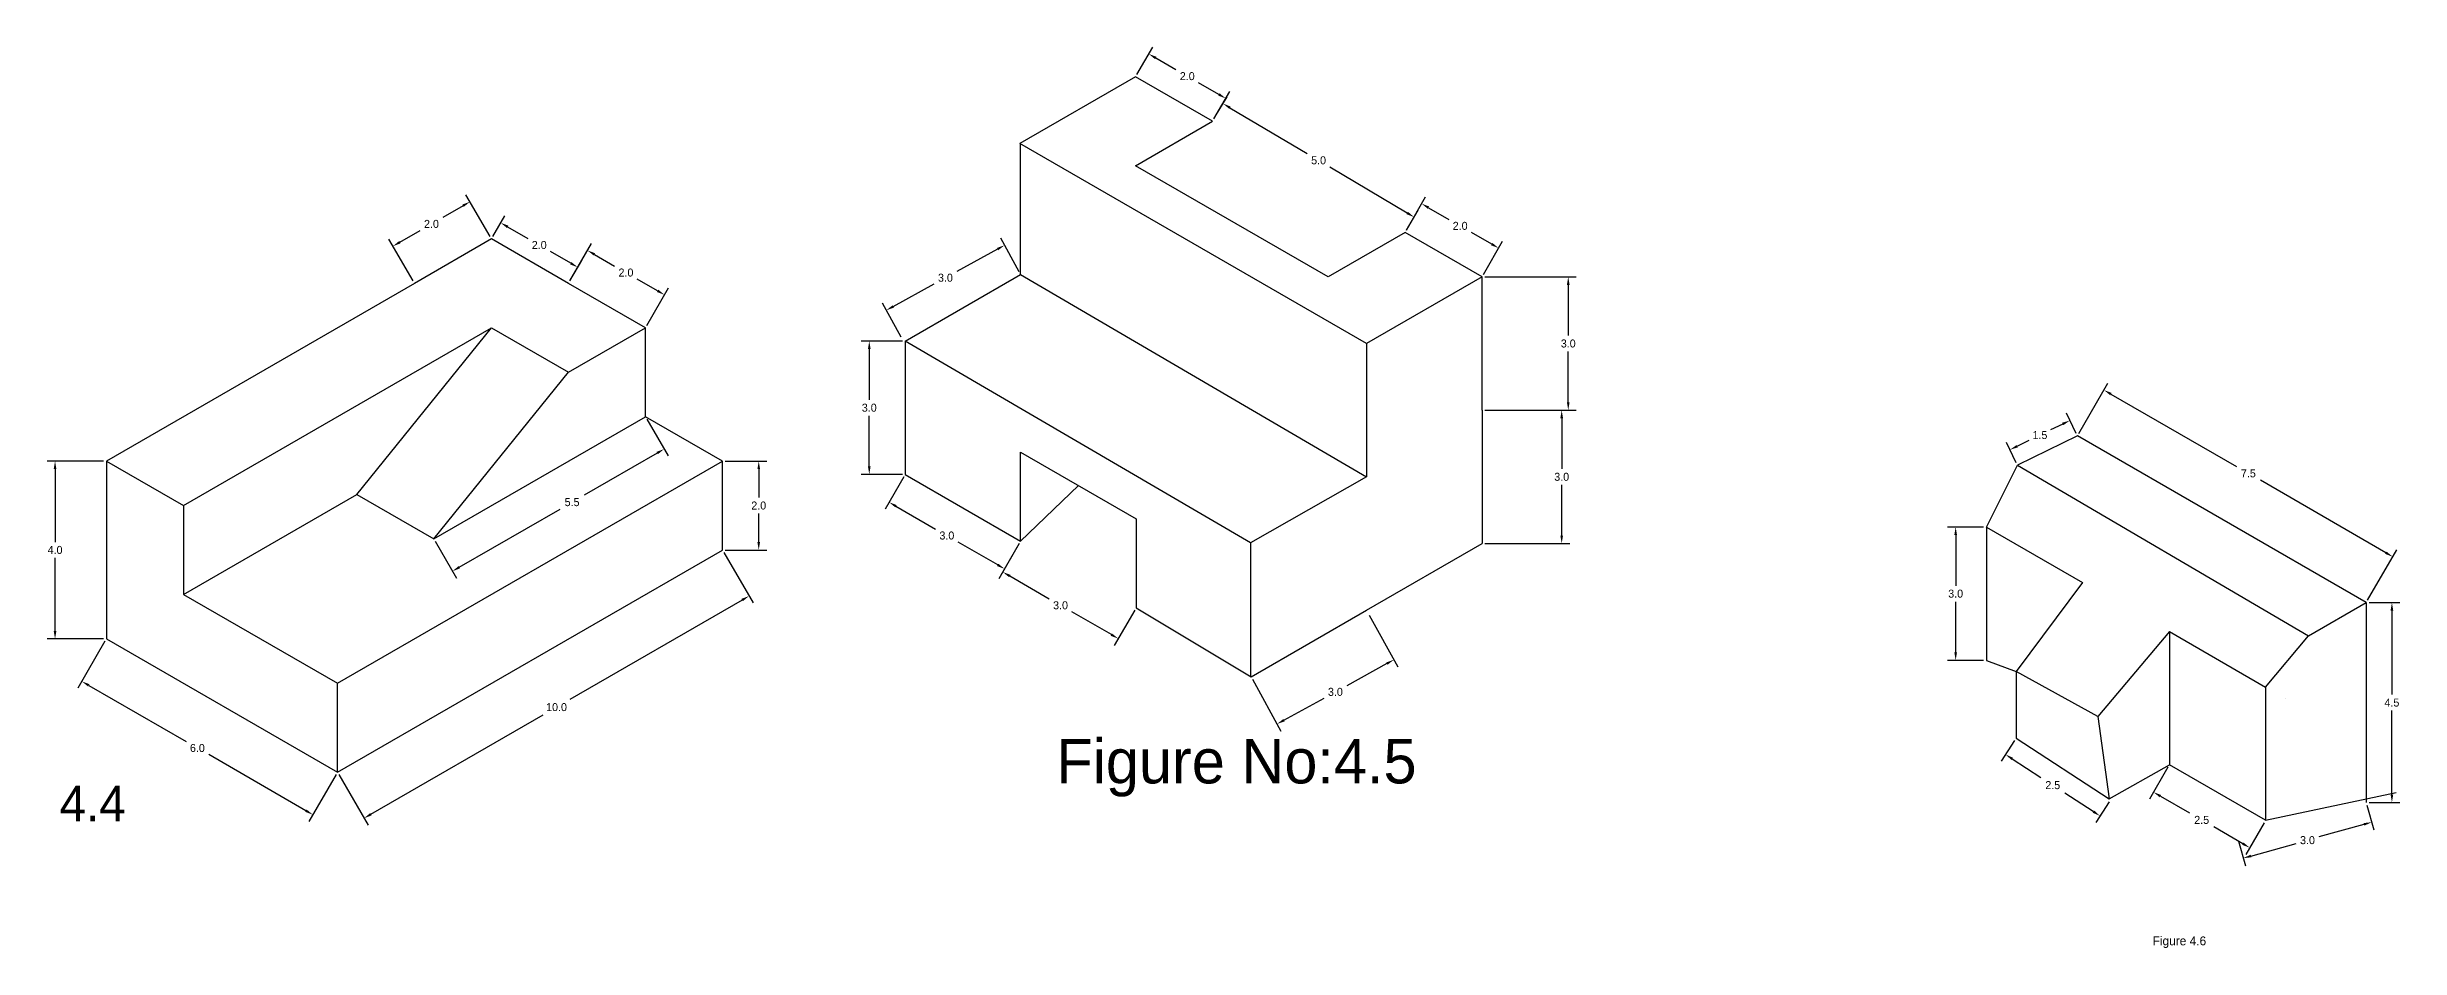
# Model space of a CAD drawing. Header units: feet. Extents: x -4 to 105, y 0 to 21.
# Drawn here: x 52.3 to 105.2, y 1.1 to 21.4 of the extents above; entities that cross this region are included whole.
import ezdxf

# ---------------------------------------------------------------- set-up
doc = ezdxf.new("R2010")
doc.units = ezdxf.units.FT
doc.header["$MEASUREMENT"] = 0
doc.dimstyles.get("Standard").update_dxf_attribs({"dimtxt": 0.18, "dimasz": 0.18, "dimexe": 0.18, "dimexo": 0.0625, "dimgap": 0.09, "dimtad": 0, "dimtih": 1, "dimtoh": 1, "dimdec": 1, "dimzin": 0, "dimdsep": 46, "dimtxsty": 'Standard', "dimcen": 0.09, "dimadec": 0, "dimazin": 0, "dimtfac": 1, "dimtdec": 1, "dimtofl": 0, "dimtmove": 0, "dimatfit": 3, "dimfxl": 1, "dimtolj": 1, "dimtzin": 0, "dimarcsym": 0})

# ---------------------------------------------------------------- blocks, each defined once
blk = doc.blocks.new('*D12')
at = {"color": 0, "lineweight": -2}
for p, q in [((84.635, 16.216), (86.691, 16.216)), ((86.511, 16.036), (86.511, 14.896)), ((86.511, 13.396), (86.511, 14.536)), ((84.635, 13.216), (86.691, 13.216))]:
    blk.add_line(p, q, dxfattribs=at)
at = {"color": 0}
for points in [[(86.481, 16.036), (86.541, 16.036), (86.511, 16.216)], [(86.481, 13.396), (86.541, 13.396), (86.511, 13.216)]]:
    blk.add_solid(points, dxfattribs=at)
at = {"layer": 'Defpoints', "color": 0}
for p in [(84.572, 16.216), (84.572, 13.216), (86.511, 13.216)]:
    blk.add_point(p, dxfattribs=at)
at = {"color": 0, "insert": (86.511, 14.716), "char_height": 0.18, "attachment_point": 5}
blk.add_mtext('\\A1;3.0', dxfattribs=at)
blk = doc.blocks.new('*D13')
at = {"color": 0, "lineweight": -2}
for p, q in [((84.635, 13.216), (86.544, 13.216)), ((86.364, 13.036), (86.364, 11.896)), ((86.364, 10.396), (86.364, 11.536)), ((84.635, 10.216), (86.544, 10.216))]:
    blk.add_line(p, q, dxfattribs=at)
at = {"color": 0}
for points in [[(86.334, 13.036), (86.394, 13.036), (86.364, 13.216)], [(86.334, 10.396), (86.394, 10.396), (86.364, 10.216)]]:
    blk.add_solid(points, dxfattribs=at)
at = {"layer": 'Defpoints', "color": 0}
for p in [(84.572, 13.216), (84.572, 10.216), (86.364, 10.216)]:
    blk.add_point(p, dxfattribs=at)
at = {"color": 0, "insert": (86.364, 11.716), "char_height": 0.18, "attachment_point": 5}
blk.add_mtext('\\A1;3.0', dxfattribs=at)
blk = doc.blocks.new('*D15')
at = {"color": 0, "lineweight": -2}
for p, q in [((82.035, 8.607), (82.675, 7.442)), ((82.431, 7.513), (81.529, 7.017)), ((79.406, 7.161), (80.047, 5.996)), ((80.118, 6.241), (81.019, 6.737))]:
    blk.add_line(p, q, dxfattribs=at)
at = {"color": 0}
for points in [[(82.417, 7.539), (82.445, 7.487), (82.589, 7.6)], [(80.103, 6.267), (80.132, 6.214), (79.96, 6.154)]]:
    blk.add_solid(points, dxfattribs=at)
at = {"layer": 'Defpoints', "color": 0}
for p in [(82.005, 8.662), (79.376, 7.216), (79.96, 6.154)]:
    blk.add_point(p, dxfattribs=at)
at = {"color": 0, "insert": (81.274, 6.877), "char_height": 0.18, "attachment_point": 5}
blk.add_mtext('\\A1;3.0', dxfattribs=at)
blk = doc.blocks.new('*D19')
at = {"color": 0, "lineweight": -2}
for p, q in [((74.164, 10.217), (73.703, 9.419)), ((73.949, 9.485), (74.837, 8.972)), ((76.235, 8.165), (75.347, 8.678)), ((76.762, 8.717), (76.301, 7.919))]:
    blk.add_line(p, q, dxfattribs=at)
at = {"color": 0}
for points in [[(73.964, 9.511), (73.934, 9.459), (73.793, 9.575)], [(76.25, 8.191), (76.22, 8.139), (76.391, 8.075)]]:
    blk.add_solid(points, dxfattribs=at)
at = {"layer": 'Defpoints', "color": 0}
for p in [(74.195, 10.271), (73.793, 9.575), (76.793, 8.771)]:
    blk.add_point(p, dxfattribs=at)
at = {"color": 0, "insert": (75.092, 8.825), "char_height": 0.18, "attachment_point": 5}
blk.add_mtext('\\A1;3.0', dxfattribs=at)
blk = doc.blocks.new('*D20')
at = {"color": 0, "lineweight": -2}
for p, q in [((71.566, 11.717), (71.146, 10.989)), ((71.391, 11.055), (72.28, 10.542)), ((73.678, 9.735), (72.79, 10.248)), ((74.164, 10.217), (73.744, 9.489))]:
    blk.add_line(p, q, dxfattribs=at)
at = {"color": 0}
for points in [[(71.406, 11.081), (71.376, 11.029), (71.236, 11.145)], [(73.693, 9.761), (73.663, 9.709), (73.834, 9.645)]]:
    blk.add_solid(points, dxfattribs=at)
at = {"layer": 'Defpoints', "color": 0}
for p in [(71.597, 11.771), (71.236, 11.145), (74.195, 10.271)]:
    blk.add_point(p, dxfattribs=at)
at = {"color": 0, "insert": (72.535, 10.395), "char_height": 0.18, "attachment_point": 5}
blk.add_mtext('\\A1;3.0', dxfattribs=at)
blk = doc.blocks.new('*D21')
at = {"color": 0, "lineweight": -2}
for p, q in [((71.534, 14.771), (70.61, 14.771)), ((70.79, 14.591), (70.79, 13.451)), ((70.79, 11.951), (70.79, 13.091)), ((71.534, 11.771), (70.61, 11.771))]:
    blk.add_line(p, q, dxfattribs=at)
at = {"color": 0}
for points in [[(70.76, 14.591), (70.82, 14.591), (70.79, 14.771)], [(70.76, 11.951), (70.82, 11.951), (70.79, 11.771)]]:
    blk.add_solid(points, dxfattribs=at)
at = {"layer": 'Defpoints', "color": 0}
for p in [(70.79, 14.771), (71.597, 14.771), (71.597, 11.771)]:
    blk.add_point(p, dxfattribs=at)
at = {"color": 0, "insert": (70.79, 13.271), "char_height": 0.18, "attachment_point": 5}
blk.add_mtext('\\A1;3.0', dxfattribs=at)
blk = doc.blocks.new('*D22')
at = {"color": 0, "lineweight": -2}
for p, q in [((74.165, 16.326), (73.747, 17.086)), ((73.676, 16.841), (72.758, 16.336)), ((71.331, 15.551), (72.248, 16.056)), ((71.504, 14.862), (71.086, 15.622))]:
    blk.add_line(p, q, dxfattribs=at)
at = {"color": 0}
for points in [[(73.662, 16.867), (73.69, 16.815), (73.834, 16.928)], [(71.316, 15.577), (71.345, 15.525), (71.173, 15.464)]]:
    blk.add_solid(points, dxfattribs=at)
at = {"layer": 'Defpoints', "color": 0}
for p in [(73.834, 16.928), (74.195, 16.271), (71.534, 14.807)]:
    blk.add_point(p, dxfattribs=at)
at = {"color": 0, "insert": (72.503, 16.196), "char_height": 0.18, "attachment_point": 5}
blk.add_mtext('\\A1;3.0', dxfattribs=at)
blk = doc.blocks.new('*D23')
at = {"color": 0, "lineweight": -2}
for p, q in [((76.809, 20.77), (77.166, 21.388)), ((77.232, 21.142), (77.687, 20.879)), ((78.652, 20.322), (78.197, 20.585)), ((78.541, 19.77), (78.898, 20.388))]:
    blk.add_line(p, q, dxfattribs=at)
at = {"color": 0}
for points in [[(77.247, 21.168), (77.217, 21.116), (77.076, 21.232)], [(78.667, 20.348), (78.637, 20.296), (78.808, 20.232)]]:
    blk.add_solid(points, dxfattribs=at)
at = {"layer": 'Defpoints', "color": 0}
for p in [(76.778, 20.716), (78.808, 20.232), (78.51, 19.716)]:
    blk.add_point(p, dxfattribs=at)
at = {"color": 0, "insert": (77.942, 20.732), "char_height": 0.18, "attachment_point": 5}
blk.add_mtext('\\A1;2.0', dxfattribs=at)
blk = doc.blocks.new('*D24')
at = {"color": 0, "lineweight": -2}
for p, q in [((78.573, 19.824), (78.838, 20.27)), ((78.901, 20.023), (80.641, 18.99)), ((82.89, 17.653), (81.151, 18.687)), ((82.872, 17.27), (83.137, 17.716))]:
    blk.add_line(p, q, dxfattribs=at)
at = {"color": 0}
for points in [[(78.916, 20.049), (78.886, 19.998), (78.746, 20.115)], [(82.906, 17.679), (82.875, 17.627), (83.045, 17.561)]]:
    blk.add_solid(points, dxfattribs=at)
at = {"layer": 'Defpoints', "color": 0}
for p in [(78.541, 19.77), (83.045, 17.561), (82.84, 17.216)]:
    blk.add_point(p, dxfattribs=at)
at = {"color": 0, "insert": (80.896, 18.838), "char_height": 0.18, "attachment_point": 5}
blk.add_mtext('\\A1;5.0', dxfattribs=at)
blk = doc.blocks.new('*D25')
at = {"color": 0, "lineweight": -2}
for p, q in [((82.871, 17.27), (83.304, 18.019)), ((83.369, 17.773), (83.825, 17.51)), ((84.79, 16.953), (84.335, 17.216)), ((84.603, 16.27), (85.036, 17.019))]:
    blk.add_line(p, q, dxfattribs=at)
at = {"color": 0}
for points in [[(83.384, 17.799), (83.354, 17.747), (83.214, 17.863)], [(84.805, 16.979), (84.775, 16.927), (84.946, 16.863)]]:
    blk.add_solid(points, dxfattribs=at)
at = {"layer": 'Defpoints', "color": 0}
for p in [(82.84, 17.216), (84.946, 16.863), (84.572, 16.216)]:
    blk.add_point(p, dxfattribs=at)
at = {"color": 0, "insert": (84.08, 17.363), "char_height": 0.18, "attachment_point": 5}
blk.add_mtext('\\A1;2.0', dxfattribs=at)
blk = doc.blocks.new('*D26')
at = {"color": 0, "lineweight": -2}
for p, q in [((67.519, 10.016), (68.176, 8.878)), ((67.93, 8.944), (64.056, 6.708)), ((59.582, 4.124), (63.456, 6.361)), ((58.859, 5.016), (59.516, 3.878))]:
    blk.add_line(p, q, dxfattribs=at)
at = {"color": 0}
for points in [[(67.915, 8.97), (67.945, 8.918), (68.086, 9.034)], [(59.567, 4.15), (59.597, 4.098), (59.426, 4.034)]]:
    blk.add_solid(points, dxfattribs=at)
at = {"layer": 'Defpoints', "color": 0}
for p in [(67.488, 10.07), (68.086, 9.034), (58.828, 5.07)]:
    blk.add_point(p, dxfattribs=at)
at = {"color": 0, "insert": (63.756, 6.534), "char_height": 0.18, "attachment_point": 5}
blk.add_mtext('\\A1;10.0', dxfattribs=at)
blk = doc.blocks.new('*D27')
at = {"color": 0, "lineweight": -2}
for p, q in [((65.787, 13.016), (66.266, 12.186)), ((66.021, 12.252), (64.376, 11.302)), ((61.569, 9.682), (63.836, 10.991)), ((61.024, 10.266), (61.503, 9.436))]:
    blk.add_line(p, q, dxfattribs=at)
at = {"color": 0}
for points in [[(66.006, 12.278), (66.036, 12.226), (66.176, 12.342)], [(61.554, 9.708), (61.584, 9.656), (61.413, 9.592)]]:
    blk.add_solid(points, dxfattribs=at)
at = {"layer": 'Defpoints', "color": 0}
for p in [(65.756, 13.07), (66.176, 12.342), (60.993, 10.32)]:
    blk.add_point(p, dxfattribs=at)
at = {"color": 0, "insert": (64.106, 11.146), "char_height": 0.18, "attachment_point": 5}
blk.add_mtext('\\A1;5.5', dxfattribs=at)
blk = doc.blocks.new('*D28')
at = {"color": 0, "lineweight": -2}
for p, q in [((67.551, 12.07), (68.484, 12.07)), ((68.304, 11.89), (68.304, 11.25)), ((68.304, 10.25), (68.304, 10.89)), ((67.551, 10.07), (68.484, 10.07))]:
    blk.add_line(p, q, dxfattribs=at)
at = {"color": 0}
for points in [[(68.274, 11.89), (68.334, 11.89), (68.304, 12.07)], [(68.274, 10.25), (68.334, 10.25), (68.304, 10.07)]]:
    blk.add_solid(points, dxfattribs=at)
at = {"layer": 'Defpoints', "color": 0}
for p in [(67.488, 12.07), (67.488, 10.07), (68.304, 10.07)]:
    blk.add_point(p, dxfattribs=at)
at = {"color": 0, "insert": (68.304, 11.07), "char_height": 0.18, "attachment_point": 5}
blk.add_mtext('\\A1;2.0', dxfattribs=at)
blk = doc.blocks.new('*D29')
at = {"color": 0, "lineweight": -2}
for p, q in [((53.6, 8.016), (52.99, 6.958)), ((53.235, 7.024), (55.423, 5.761)), ((58.12, 4.204), (55.933, 5.466)), ((58.797, 5.016), (58.186, 3.958))]:
    blk.add_line(p, q, dxfattribs=at)
at = {"color": 0}
for points in [[(53.25, 7.05), (53.22, 6.998), (53.08, 7.114)], [(58.135, 4.23), (58.105, 4.178), (58.276, 4.114)]]:
    blk.add_solid(points, dxfattribs=at)
at = {"layer": 'Defpoints', "color": 0}
for p in [(53.632, 8.07), (58.828, 5.07), (58.276, 4.114)]:
    blk.add_point(p, dxfattribs=at)
at = {"color": 0, "insert": (55.678, 5.614), "char_height": 0.18, "attachment_point": 5}
blk.add_mtext('\\A1;6.0', dxfattribs=at)
blk = doc.blocks.new('*D30')
at = {"color": 0, "lineweight": -2}
for p, q in [((53.569, 12.07), (52.297, 12.07)), ((52.477, 11.89), (52.477, 10.25)), ((52.477, 8.25), (52.477, 9.89)), ((53.569, 8.07), (52.297, 8.07))]:
    blk.add_line(p, q, dxfattribs=at)
at = {"color": 0}
for points in [[(52.447, 11.89), (52.507, 11.89), (52.477, 12.07)], [(52.447, 8.25), (52.507, 8.25), (52.477, 8.07)]]:
    blk.add_solid(points, dxfattribs=at)
at = {"layer": 'Defpoints', "color": 0}
for p in [(53.632, 12.07), (52.477, 8.07), (53.632, 8.07)]:
    blk.add_point(p, dxfattribs=at)
at = {"color": 0, "insert": (52.477, 10.07), "char_height": 0.18, "attachment_point": 5}
blk.add_mtext('\\A1;4.0', dxfattribs=at)
blk = doc.blocks.new('*D31')
at = {"color": 0, "lineweight": -2}
for p, q in [((64.055, 16.124), (64.542, 16.968)), ((64.608, 16.722), (65.063, 16.459)), ((66.029, 15.902), (65.573, 16.165)), ((65.787, 15.124), (66.274, 15.968))]:
    blk.add_line(p, q, dxfattribs=at)
at = {"color": 0}
for points in [[(64.623, 16.748), (64.593, 16.696), (64.452, 16.812)], [(66.044, 15.928), (66.014, 15.876), (66.184, 15.812)]]:
    blk.add_solid(points, dxfattribs=at)
at = {"layer": 'Defpoints', "color": 0}
for p in [(64.452, 16.812), (64.024, 16.07), (65.756, 15.07)]:
    blk.add_point(p, dxfattribs=at)
at = {"color": 0, "insert": (65.318, 16.312), "char_height": 0.18, "attachment_point": 5}
blk.add_mtext('\\A1;2.0', dxfattribs=at)
blk = doc.blocks.new('*D32')
at = {"color": 0, "lineweight": -2}
for p, q in [((62.323, 17.124), (62.591, 17.588)), ((62.657, 17.342), (63.112, 17.079)), ((64.077, 16.522), (63.622, 16.785)), ((64.055, 16.124), (64.323, 16.588))]:
    blk.add_line(p, q, dxfattribs=at)
at = {"color": 0}
for points in [[(62.672, 17.368), (62.642, 17.316), (62.501, 17.432)], [(64.092, 16.548), (64.062, 16.496), (64.233, 16.432)]]:
    blk.add_solid(points, dxfattribs=at)
at = {"layer": 'Defpoints', "color": 0}
for p in [(62.292, 17.07), (62.501, 17.432), (64.024, 16.07)]:
    blk.add_point(p, dxfattribs=at)
at = {"color": 0, "insert": (63.367, 16.932), "char_height": 0.18, "attachment_point": 5}
blk.add_mtext('\\A1;2.0', dxfattribs=at)
blk = doc.blocks.new('*D33')
at = {"color": 0, "lineweight": -2}
for p, q in [((62.261, 17.124), (61.719, 18.063)), ((61.653, 17.817), (61.198, 17.554)), ((60.529, 16.124), (59.987, 17.063)), ((60.233, 16.997), (60.688, 17.26))]:
    blk.add_line(p, q, dxfattribs=at)
at = {"color": 0}
for points in [[(61.638, 17.843), (61.668, 17.791), (61.809, 17.907)], [(60.218, 17.023), (60.248, 16.971), (60.077, 16.907)]]:
    blk.add_solid(points, dxfattribs=at)
at = {"layer": 'Defpoints', "color": 0}
for p in [(62.292, 17.07), (60.077, 16.907), (60.56, 16.07)]:
    blk.add_point(p, dxfattribs=at)
at = {"color": 0, "insert": (60.943, 17.407), "char_height": 0.18, "attachment_point": 5}
blk.add_mtext('\\A1;2.0', dxfattribs=at)
blk = doc.blocks.new('*D49')
at = {"color": 0, "lineweight": -2}
for p, q in [((97.995, 12.69), (98.65, 13.825)), ((98.716, 13.579), (101.538, 11.95)), ((104.899, 10.009), (102.078, 11.638)), ((104.49, 8.94), (105.145, 10.075))]:
    blk.add_line(p, q, dxfattribs=at)
at = {"color": 0}
for points in [[(98.731, 13.605), (98.701, 13.553), (98.56, 13.669)], [(104.914, 10.035), (104.884, 9.983), (105.055, 9.919)]]:
    blk.add_solid(points, dxfattribs=at)
at = {"layer": 'Defpoints', "color": 0}
for p in [(97.964, 12.636), (105.055, 9.919), (104.459, 8.886)]:
    blk.add_point(p, dxfattribs=at)
at = {"color": 0, "insert": (101.808, 11.794), "char_height": 0.18, "attachment_point": 5}
blk.add_mtext('\\A1;7.5', dxfattribs=at)
blk = doc.blocks.new('*D53')
at = {"color": 0, "lineweight": -2}
for p, q in [((104.522, 8.886), (105.217, 8.886)), ((105.037, 8.706), (105.037, 6.816)), ((105.037, 4.566), (105.037, 6.456)), ((104.522, 4.386), (105.217, 4.386))]:
    blk.add_line(p, q, dxfattribs=at)
at = {"color": 0}
for points in [[(105.007, 8.706), (105.067, 8.706), (105.037, 8.886)], [(105.007, 4.566), (105.067, 4.566), (105.037, 4.386)]]:
    blk.add_solid(points, dxfattribs=at)
at = {"layer": 'Defpoints', "color": 0}
for p in [(104.459, 8.886), (104.459, 4.386), (105.037, 4.386)]:
    blk.add_point(p, dxfattribs=at)
at = {"color": 0, "insert": (105.037, 6.636), "char_height": 0.18, "attachment_point": 5}
blk.add_mtext('\\A1;4.5', dxfattribs=at)
blk = doc.blocks.new('*D54')
at = {"color": 0, "lineweight": -2}
for p, q in [((96.55, 5.782), (96.248, 5.318)), ((96.497, 5.37), (97.139, 4.953)), ((98.321, 4.185), (97.679, 4.602)), ((98.675, 4.4), (98.374, 3.936))]:
    blk.add_line(p, q, dxfattribs=at)
at = {"color": 0}
for points in [[(96.513, 5.396), (96.481, 5.345), (96.346, 5.469)], [(98.337, 4.21), (98.305, 4.159), (98.472, 4.086)]]:
    blk.add_solid(points, dxfattribs=at)
at = {"layer": 'Defpoints', "color": 0}
for p in [(96.584, 5.834), (98.71, 4.452), (98.472, 4.086)]:
    blk.add_point(p, dxfattribs=at)
at = {"color": 0, "insert": (97.409, 4.778), "char_height": 0.18, "attachment_point": 5}
blk.add_mtext('\\A1;2.5', dxfattribs=at)
blk = doc.blocks.new('*D55')
at = {"color": 0, "lineweight": -2}
for p, q in [((95.852, 10.587), (95.045, 10.587)), ((95.225, 10.407), (95.225, 9.267)), ((95.225, 7.767), (95.225, 8.907)), ((95.852, 7.587), (95.045, 7.587))]:
    blk.add_line(p, q, dxfattribs=at)
at = {"color": 0}
for points in [[(95.195, 10.407), (95.255, 10.407), (95.225, 10.587)], [(95.195, 7.767), (95.255, 7.767), (95.225, 7.587)]]:
    blk.add_solid(points, dxfattribs=at)
at = {"layer": 'Defpoints', "color": 0}
for p in [(95.915, 10.587), (95.225, 7.587), (95.915, 7.587)]:
    blk.add_point(p, dxfattribs=at)
at = {"color": 0, "insert": (95.225, 9.087), "char_height": 0.18, "attachment_point": 5}
blk.add_mtext('\\A1;3.0', dxfattribs=at)
blk = doc.blocks.new('*D58')
at = {"color": 0, "lineweight": -2}
for p, q in [((104.476, 4.326), (104.631, 3.771)), ((104.409, 3.896), (103.393, 3.612)), ((101.587, 3.517), (101.742, 2.962)), ((101.867, 3.184), (102.883, 3.469))]:
    blk.add_line(p, q, dxfattribs=at)
at = {"color": 0}
for points in [[(104.401, 3.925), (104.417, 3.867), (104.583, 3.945)], [(101.859, 3.213), (101.875, 3.155), (101.694, 3.136)]]:
    blk.add_solid(points, dxfattribs=at)
at = {"layer": 'Defpoints', "color": 0}
for p in [(104.459, 4.386), (104.583, 3.945), (101.57, 3.577)]:
    blk.add_point(p, dxfattribs=at)
at = {"color": 0, "insert": (103.138, 3.54), "char_height": 0.18, "attachment_point": 5}
blk.add_mtext('\\A1;3.0', dxfattribs=at)
blk = doc.blocks.new('*D59')
at = {"color": 0, "lineweight": -2}
for p, q in [((97.632, 12.905), (97.36, 12.772)), ((97.936, 12.692), (97.715, 13.146)), ((96.588, 12.034), (96.367, 12.488)), ((96.608, 12.405), (96.88, 12.538))]:
    blk.add_line(p, q, dxfattribs=at)
at = {"color": 0}
for points in [[(97.619, 12.932), (97.645, 12.878), (97.794, 12.984)], [(96.595, 12.432), (96.621, 12.378), (96.446, 12.326)]]:
    blk.add_solid(points, dxfattribs=at)
at = {"layer": 'Defpoints', "color": 0}
for p in [(97.794, 12.984), (97.964, 12.636), (96.616, 11.978)]:
    blk.add_point(p, dxfattribs=at)
at = {"color": 0, "insert": (97.12, 12.655), "char_height": 0.18, "attachment_point": 5}
blk.add_mtext('\\A1;1.5', dxfattribs=at)
blk = doc.blocks.new('*D60')
at = {"color": 0, "lineweight": -2}
for p, q in [((100, 5.183), (99.585, 4.465)), ((99.831, 4.531), (100.488, 4.152)), ((101.684, 3.461), (101.028, 3.84)), ((102.165, 3.933), (101.75, 3.215))]:
    blk.add_line(p, q, dxfattribs=at)
at = {"color": 0}
for points in [[(99.846, 4.557), (99.816, 4.505), (99.675, 4.621)], [(101.699, 3.487), (101.669, 3.435), (101.84, 3.371)]]:
    blk.add_solid(points, dxfattribs=at)
at = {"layer": 'Defpoints', "color": 0}
for p in [(100.031, 5.237), (102.196, 3.987), (101.84, 3.371)]:
    blk.add_point(p, dxfattribs=at)
at = {"color": 0, "insert": (100.758, 3.996), "char_height": 0.18, "attachment_point": 5}
blk.add_mtext('\\A1;2.5', dxfattribs=at)

msp = doc.modelspace()

# ---------------------------------------------------------------- linework, layer by layer
for p, q in [((76.778, 20.716), (74.18, 19.216)), ((78.51, 19.716), (76.778, 20.716)), ((76.778, 18.716), (78.51, 19.716)), ((81.974, 14.716), (74.18, 19.216)), ((74.195, 16.271), (74.195, 19.207)), ((81.108, 16.216), (76.778, 18.716)), ((62.292, 17.07), (60.56, 16.07)), ((64.024, 16.07), (62.292, 17.07)), ((82.84, 17.216), (81.108, 16.216)), ((84.572, 16.216), (82.84, 17.216)), ((60.56, 16.07), (53.632, 12.07)), ((65.756, 15.07), (64.024, 16.07)), ((71.597, 14.771), (74.195, 16.271)), ((74.195, 16.271), (81.974, 11.716)), ((84.572, 16.216), (81.974, 14.716)), ((84.572, 13.216), (84.572, 16.216)), ((55.364, 11.07), (62.292, 15.07)), ((59.261, 11.32), (62.292, 15.07)), ((62.292, 15.07), (64.024, 14.07)), ((64.024, 14.07), (65.756, 15.07)), ((65.756, 13.07), (65.756, 15.07)), ((79.368, 10.231), (71.597, 14.771)), ((71.597, 14.771), (71.597, 11.771)), ((81.974, 14.716), (81.974, 11.716)), ((60.993, 10.32), (64.024, 14.07)), ((60.993, 10.32), (65.756, 13.07)), ((67.488, 12.07), (65.756, 13.07)), ((84.572, 13.216), (84.572, 10.216)), ((74.195, 10.271), (74.195, 12.271)), ((74.195, 12.271), (76.793, 10.771)), ((97.964, 12.636), (96.616, 11.978)), ((104.459, 8.886), (97.964, 12.636)), ((53.632, 12.07), (53.632, 8.07)), ((53.632, 12.07), (55.364, 11.07)), ((58.828, 7.07), (67.488, 12.07)), ((67.488, 10.07), (67.488, 12.07)), ((71.597, 11.771), (74.195, 10.271)), ((81.974, 11.716), (79.368, 10.231)), ((95.915, 10.587), (96.616, 11.978)), ((96.616, 11.978), (103.16, 8.136)), ((55.364, 9.07), (59.261, 11.32)), ((59.261, 11.32), (60.993, 10.32)), ((74.195, 10.271), (75.494, 11.521)), ((55.364, 11.07), (55.364, 9.07)), ((76.793, 10.771), (76.793, 8.771)), ((95.915, 10.587), (98.08, 9.337)), ((95.915, 10.587), (95.915, 7.587)), ((58.828, 5.07), (67.488, 10.07)), ((79.368, 10.231), (79.368, 7.221)), ((81.974, 8.716), (84.572, 10.216)), ((55.364, 9.07), (58.828, 7.07)), ((98.08, 9.337), (96.584, 7.334)), ((76.793, 8.771), (79.376, 7.216)), ((79.376, 7.216), (81.974, 8.716)), ((103.16, 8.136), (104.459, 8.886)), ((104.459, 8.886), (104.459, 4.386)), ((53.632, 8.07), (58.828, 5.07)), ((100.031, 8.237), (98.424, 6.322)), ((100.031, 8.237), (102.196, 6.987)), ((100.031, 8.237), (100.031, 5.237)), ((102.196, 6.987), (103.16, 8.136)), ((95.915, 7.587), (96.584, 7.334)), ((58.828, 5.07), (58.828, 7.07)), ((98.424, 6.322), (96.584, 7.334)), ((96.584, 7.334), (96.584, 5.834)), ((102.196, 6.987), (102.196, 3.987)), ((102.647, 6.727), (102.647, 6.727)), ((96.584, 5.834), (98.68, 4.471)), ((98.424, 6.322), (98.68, 4.471)), ((98.68, 4.471), (100.031, 5.237)), ((102.196, 3.987), (100.031, 5.237)), ((102.196, 3.987), (105.13, 4.614)), ((104.459, 4.386), (104.459, 4.386))]:
    msp.add_line(p, q)

# ---------------------------------------------------------------- texts
at = {"attachment_point": 1}
for s, insert, char_height, width in [('Figure No:4.5', (74.998, 5.818), 1, 14.67725), ('4.4', (52.579, 4.767), 0.8, 9.38525), ('Figure 4.6', (99.655, 1.375), 0.2, 11.82701)]:
    msp.add_mtext(s, dxfattribs=dict(at, insert=insert, char_height=char_height, width=width))

# ---------------------------------------------------------------- dimensions: what is measured, and where the dimension line sits
for p1, p2, distance, picture, middle in [((76.778, 20.716), (78.51, 19.716), 0.596, '*D23', (77.942, 20.732)), ((78.541, 19.77), (82.84, 17.216), 0.402, '*D24', (80.896, 18.838)), ((62.292, 17.07), (60.56, 16.07), -0.966, '*D33', (60.943, 17.407)), ((82.84, 17.216), (84.572, 16.216), 0.747, '*D25', (84.08, 17.363)), ((64.024, 16.07), (62.292, 17.07), -0.418, '*D32', (63.367, 16.932)), ((65.756, 15.07), (64.024, 16.07), -0.857, '*D31', (65.318, 16.312)), ((71.534, 14.807), (74.195, 16.271), 0.75, '*D22', (72.503, 16.196)), ((71.597, 11.771), (71.597, 14.771), 0.807, '*D21', (70.79, 13.271)), ((97.964, 12.636), (104.459, 8.886), 1.192, '*D49', (101.808, 11.794)), ((84.572, 13.216), (84.572, 10.216), 1.792, '*D13', (86.364, 11.716)), ((96.616, 11.978), (97.964, 12.636), 0.387, '*D59', (97.12, 12.655)), ((53.632, 12.07), (53.632, 8.07), -1.155, '*D30', (52.477, 10.07)), ((67.488, 12.07), (67.488, 10.07), 0.816, '*D28', (68.304, 11.07)), ((74.195, 10.271), (71.597, 11.771), 0.723, '*D20', (72.535, 10.395)), ((95.915, 10.587), (95.915, 7.587), -0.69, '*D55', (95.225, 9.087)), ((58.828, 5.07), (67.488, 10.07), -1.196, '*D26', (63.756, 6.534)), ((76.793, 8.771), (74.195, 10.271), 0.804, '*D19', (75.092, 8.825)), ((82.005, 8.662), (79.376, 7.216), 1.212, '*D15', (81.274, 6.877)), ((53.632, 8.07), (58.828, 5.07), -1.104, '*D29', (55.678, 5.614)), ((96.584, 5.834), (98.71, 4.452), -0.436, '*D54', (97.409, 4.778)), ((100.031, 5.237), (102.196, 3.987), -0.712, '*D60', (100.758, 3.996)), ((101.57, 3.577), (104.459, 4.386), -0.458, '*D58', (103.138, 3.54))]:
    dim = msp.add_aligned_dim(p1=p1, p2=p2, distance=distance, dimstyle='Standard')
    dim.commit()
    dim.dimension.update_dxf_attribs({"geometry": picture, "text_midpoint": middle})
for base, p1, p2, picture, middle in [((86.511, 13.216), (84.572, 16.216), (84.572, 13.216), '*D12', (86.511, 14.716)), ((105.037, 4.386), (104.459, 8.886), (104.459, 4.386), '*D53', (105.037, 6.636))]:
    dim = msp.add_linear_dim(base=base, p1=p1, p2=p2, angle=90, dimstyle='Standard')
    dim.commit()
    dim.dimension.update_dxf_attribs({"geometry": picture, "text_midpoint": middle})
dim = msp.add_linear_dim(base=(66.176, 12.342), p1=(60.993, 10.32), p2=(65.756, 13.07), angle=30, dimstyle='Standard')
dim.commit()
dim.dimension.update_dxf_attribs({"geometry": '*D27', "text_midpoint": (64.106, 11.146), "dimtype": 161})

doc.saveas('drawing.dxf')
